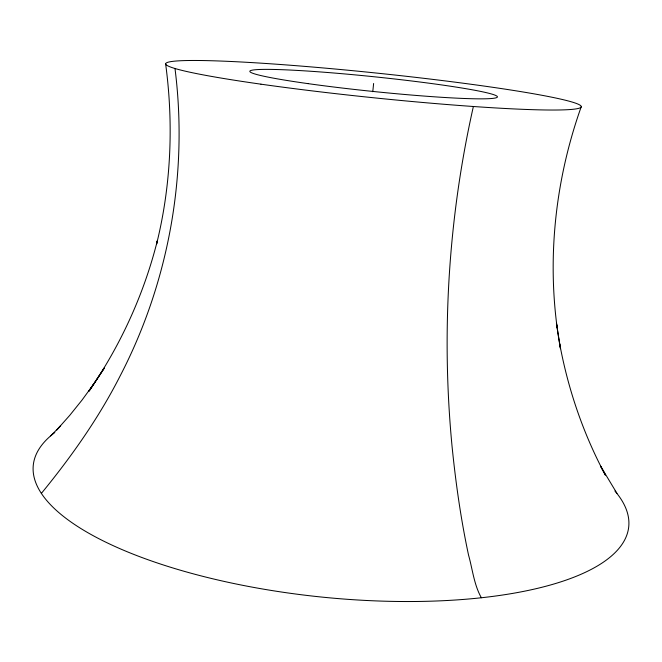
<?xml version="1.0" encoding="UTF-8"?>
<svg xmlns="http://www.w3.org/2000/svg" width="662" height="662" viewBox="0 0 662 662"><rect width="100%" height="100%" fill="white"/><g stroke="black" fill="none" stroke-linecap="round" stroke-linejoin="round"><path stroke-width="0.99" d="M372.78 91.704L373.625 83.478M473.371 106.499C448.406 217.541 441.198 332.448 451.997 445.741C455.671 482.433 460.826 519 468.539 555.07C472.552 569.262 474.009 584.803 481.365 597.753M581.269 106.64C553.771 183.788 545.654 268.002 560.491 348.7L556.428 323.164L557.181 327.756M89.072 390.994L104.356 368.014L89.072 390.994C120.509 345.481 143.877 294.416 157.349 240.753L156.522 244.286C171.135 185.492 173.709 123.993 165.641 64.015M41.375 493.389C71.256 456.896 98.646 418.169 120.087 376.033C168.909 282.07 188.331 173.585 174.991 68.525M93.615 384.2L81.947 400.179L69.758 415.339L56.775 429.944L60.623 425.815L50.643 435.886M616.967 493.38L600.641 466.263L605.391 475.117C583.388 434.04 568.112 389.479 559.663 343.677M614.94 491.047A299.307 101.509 5.9 0 1 319.556 596.843A299.307 101.509 5.9 0 1 54.822 432.518M260.927 84.173A208.927 12.437 5.9 0 0 581.021 107.227A208.927 12.437 5.9 0 0 278.379 64.346A208.927 12.437 5.9 0 0 260.927 84.173M307.979 83.627A124.522 7.365 5.9 0 0 497.352 97.107A124.522 7.365 5.9 0 0 315.352 71.579A124.522 7.365 5.9 0 0 307.979 83.627"/></g></svg>
